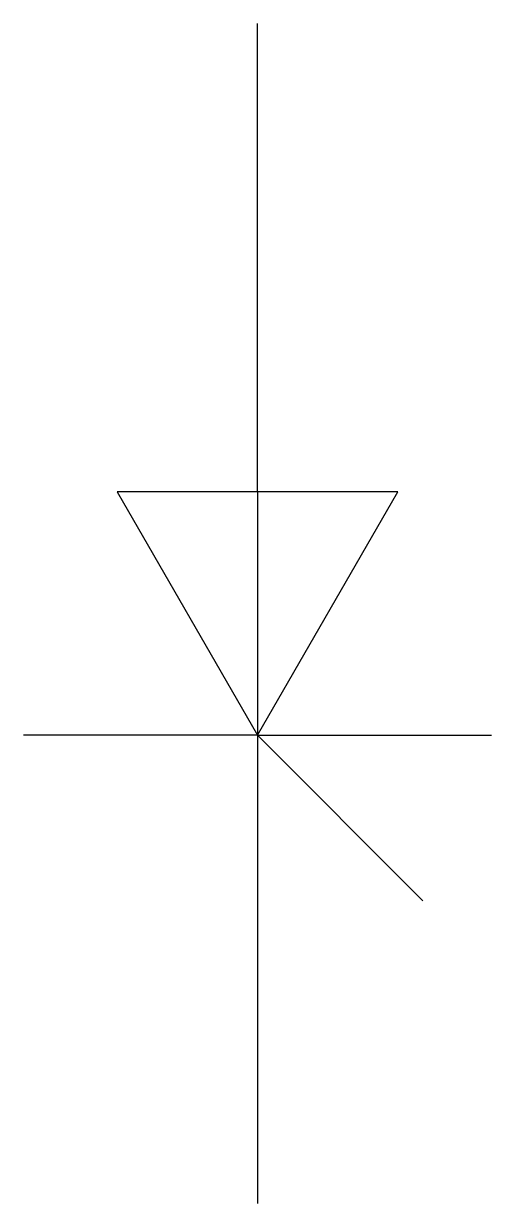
# Model space of a CAD drawing. Header units: millimetres. Extents: x -5 to 5, y -25.2 to 0.
import ezdxf

# ---------------------------------------------------------------- set-up
doc = ezdxf.new("R2010")
doc.units = ezdxf.units.MM
doc.layers.add('元件', color=1, linetype='Continuous')

# ---------------------------------------------------------------- blocks, each defined once
blk = doc.blocks.new('二极管')
for p, q in [((15.196, 0), (15.196, 5)), ((10, 0), (0, 0)), ((10, 0), (15.196, 0)), ((15.196, 0), (15.196, -5)), ((15.196, 0), (25.196, 0))]:
    blk.add_line(p, q)
blk.add_lwpolyline([(10, 3), (10, -3), (15.196, 0)], close=True)

msp = doc.modelspace()

# ---------------------------------------------------------------- linework, layer by layer
at = {"layer": '元件'}
msp.add_line((0, -15.196), (3.536, -18.732), dxfattribs=at)

# ---------------------------------------------------------------- block references
at = {"layer": '元件', "rotation": 270}
msp.add_blockref('二极管', (0, 0), dxfattribs=at)

doc.saveas('drawing.dxf')
